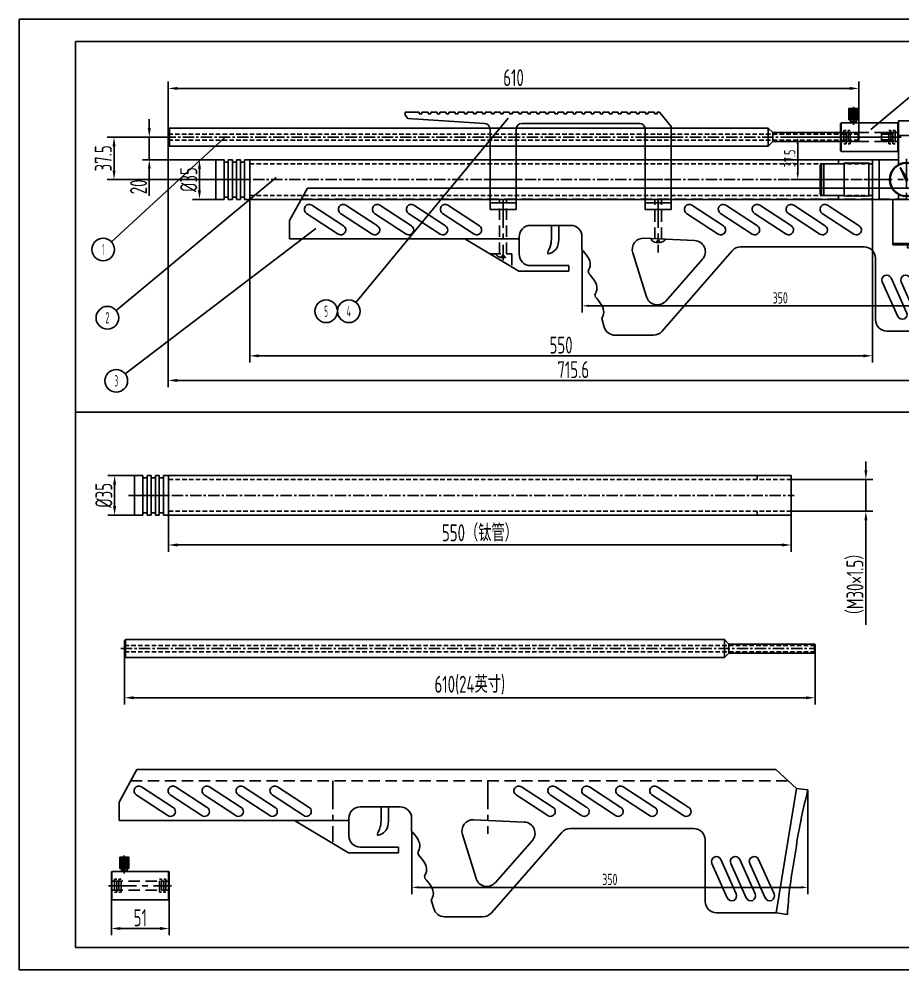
# Model space of a CAD drawing. Header units: millimetres. Extents: x 0 to 1188, y 0 to 840.
# Drawn here: x 0 to 781, y 0 to 840 of the extents above; entities that cross this region are included whole.
import ezdxf
from ezdxf.enums import TextEntityAlignment as Align

# ---------------------------------------------------------------- set-up
doc = ezdxf.new("R2010")
doc.units = ezdxf.units.MM
doc.header["$LTSCALE"] = 20
doc.linetypes.add('F', pattern=[0.75, 0.5, -0.25])
doc.linetypes.add('G', pattern=[2, 1.25, -0.25, 0.25, -0.25])
for name, color, linetype in [('01', 7, 'Continuous'), ('02', 1, 'Continuous'), ('04', 2, 'F'), ('05', 4, 'G'), ('08', 7, 'Continuous'), ('11', 3, 'G')]:
    doc.layers.add(name, color=color, linetype=linetype)
doc.styles.get("Standard").update_dxf_attribs({"font": 'isocp', "width": 0.707, "bigfont": 'intecad.shx'})
doc.dimstyles.new('INTE', dxfattribs={"dimscale": 2, "dimtxt": 7.5, "dimasz": 4, "dimexe": 3, "dimexo": 0, "dimgap": 1, "dimtad": 1, "dimdec": 1, "dimdsep": 46, "dimtxsty": 'Standard', "dimcen": 0, "dimclrd": 1, "dimclre": 1, "dimclrt": 3, "dimaunit": 1, "dimadec": 0, "dimazin": 0, "dimtfac": 1, "dimtdec": 1, "dimtmove": 0, "dimatfit": 0, "dimfxl": 1, "dimtfillclr": 3, "dimarcsym": 0})

# ---------------------------------------------------------------- blocks, each defined once
blk = doc.blocks.new('*U3')
at = {"layer": '01'}
for points in [[(584, 410), (25, 410)], [(25, 410), (25, 10)], [(25, 10), (584, 10)]]:
    blk.add_lwpolyline(points, dxfattribs=at)
at = {"layer": '02'}
for points in [[(594, 420), (0, 420)], [(0, 420), (0, 0)], [(0, 0), (594, 0)]]:
    blk.add_lwpolyline(points, dxfattribs=at)
blk = doc.blocks.new('*U7')
at = {"layer": '01'}
for p, q in [((0, 0), (-1, -1)), ((0, 0), (0, -16)), ((-1, -1), (-1, -15)), ((0, -16), (-1, -15))]:
    blk.add_line(p, q, dxfattribs=at)
blk = doc.blocks.new('*U8')
at = {"layer": '01'}
for p, q in [((0, 0), (0, -8)), ((0, 0), (0.5, -0.5)), ((0, -8), (0.5, -7.5)), ((0.5, -0.5), (0.5, -7.5))]:
    blk.add_line(p, q, dxfattribs=at)
blk = doc.blocks.new('A$C62022ABA')
at = {"ltscale": 0.4}
for p, q in [((4.2, 16), (533.2, 16)), ((4.2, 0), (533.2, 0))]:
    blk.add_line(p, q, dxfattribs=at)
for p, q in [((533.2, 0), (533.2, 16)), ((533.2, 16), (537.2, 12)), ((612.7, 12), (537.2, 12)), ((537.2, 12), (537.2, 4)), ((533.2, 0), (537.2, 4)), ((612.7, 4), (537.2, 4))]:
    blk.add_line(p, q)
at = {"layer": '04', "color": 2, "linetype": 'F', "ltscale": 0.4}
for p, q in [((3.2, 10.75), (613.2, 10.75)), ((3.2, 5.25), (613.2, 5.25))]:
    blk.add_line(p, q, dxfattribs=at)
at = {"layer": '05', "color": 4, "linetype": 'G', "ltscale": 0.4}
blk.add_line((0, 8), (613.2, 8), dxfattribs=at)
for name, p in [('*U7', (4.2, 16)), ('*U8', (612.7, 12))]:
    blk.add_blockref(name, p)
blk = doc.blocks.new('*U13')
at = {"layer": '01'}
for p, q in [((0, 0), (-0.5, -0.5)), ((0, 0), (0, -25.2)), ((-0.5, -0.5), (-0.5, -24.7)), ((0, -25.2), (-0.5, -24.7))]:
    blk.add_line(p, q, dxfattribs=at)
blk = doc.blocks.new('*U14')
at = {"layer": '01'}
for p, q in [((0, 0), (0, -25.2)), ((0, 0), (0.5, -0.5)), ((0.5, -0.5), (0.5, -24.7)), ((0, -25.2), (0.5, -24.7))]:
    blk.add_line(p, q, dxfattribs=at)
blk = doc.blocks.new('A$C785204DF')
h = blk.add_hatch()
h.set_pattern_fill('NET3', color=256, scale=0.5, angle=6.75318, style=0)
h.set_pattern_definition([(6.75318, (-895.5212, -859.2463), (-0.1866781, 1.5764858), []), (66.75318, (-895.5212, -859.2463), (-1.4586158, 0.626575), []), (126.75318, (-895.5212, -859.2463), (-1.2719377, -0.9499109), [])])
h.paths.add_polyline_path([(14.03, 37.84), (10.03, 37.84), (10.03, 27.84), (14.03, 27.84)])
h.paths.add_polyline_path([(14.03, 27.84), (18.03, 27.84), (18.03, 37.84), (14.03, 37.84)])
for p, q in [((10.03, 27.84), (10.03, 37.84)), ((10.03, 37.84), (18.03, 37.84)), ((18.03, 27.84), (18.03, 37.84)), ((10.03, 27.84), (18.03, 27.84)), ((11.53, 25.2), (11.53, 27.84)), ((11.53, 26.52), (16.53, 26.15)), ((11.53, 25.77), (16.53, 26.14)), ((11.53, 25.77), (16.53, 25.4)), ((13.95, 25.2), (16.53, 25.39)), ((16.53, 25.2), (16.53, 27.84)), ((53.19, 25.2), (3.19, 25.2)), ((53.19, 0), (3.19, 0))]:
    blk.add_line(p, q)
at = {"layer": '04', "color": 2, "linetype": 'F'}
for p, q in [((7.44, 18.42), (5.55, 18.42)), ((5.55, 18.42), (5.55, 6.78)), ((7.44, 6.78), (7.44, 18.42)), ((11.22, 18.42), (9.33, 18.42)), ((9.33, 18.42), (9.33, 6.78)), ((11.22, 6.78), (11.22, 18.42)), ((45.15, 6.78), (45.15, 18.42)), ((45.15, 18.42), (47.04, 18.42)), ((47.04, 18.42), (47.04, 6.78)), ((48.93, 6.78), (48.93, 18.42)), ((48.93, 18.42), (50.82, 18.42)), ((50.82, 18.42), (50.82, 6.78)), ((2.69, 16.6), (53.69, 16.6)), ((2.69, 8.6), (53.69, 8.6)), ((7.44, 6.78), (5.55, 6.78)), ((11.22, 6.78), (9.33, 6.78)), ((45.15, 6.78), (47.04, 6.78)), ((48.93, 6.78), (50.82, 6.78))]:
    blk.add_line(p, q, dxfattribs=at)
at = {"layer": '05', "color": 4, "linetype": 'G'}
for p, q in [((14.03, 23.36), (14.03, 39.31)), ((0, 12.6), (55.86, 12.6))]:
    blk.add_line(p, q, dxfattribs=at)
for name, p in [('*U13', (3.19, 25.2)), ('*U14', (53.19, 25.2))]:
    blk.add_blockref(name, p)
blk = doc.blocks.new('*D20')
at = {"layer": '08', "color": 1, "lineweight": -2}
for p, q in [((131.83, 728.67), (131.83, 514.77)), ((847.41, 672.68), (847.41, 514.77)), ((139.83, 520.77), (839.41, 520.77))]:
    blk.add_line(p, q, dxfattribs=at)
at = {"layer": '08', "color": 1}
for points in [[(139.83, 522.1), (139.83, 519.43), (131.83, 520.77)], [(839.41, 522.1), (839.41, 519.43), (847.41, 520.77)]]:
    blk.add_solid(points, dxfattribs=at)
at = {"layer": 'Defpoints', "color": 0}
for p in [(131.83, 728.67), (847.41, 672.68), (847.41, 520.77)]:
    blk.add_point(p, dxfattribs=at)
at = {"layer": '08', "color": 3, "insert": (489.62, 530.27), "char_height": 15, "attachment_point": 5}
blk.add_mtext('715.6', dxfattribs=at)
blk = doc.blocks.new('*D21')
at = {"layer": '08', "color": 1, "lineweight": -2}
for p, q in [((109.1, 735.67), (77.95, 735.67)), ((83.95, 727.67), (83.95, 706.17)), ((168.54, 698.17), (77.95, 698.17))]:
    blk.add_line(p, q, dxfattribs=at)
at = {"layer": '08', "color": 1}
for points in [[(82.62, 727.67), (85.28, 727.67), (83.95, 735.67)], [(82.62, 706.17), (85.28, 706.17), (83.95, 698.17)]]:
    blk.add_solid(points, dxfattribs=at)
at = {"layer": 'Defpoints', "color": 0}
for p in [(109.1, 735.67), (83.95, 698.17), (168.54, 698.17)]:
    blk.add_point(p, dxfattribs=at)
at = {"layer": '08', "color": 3, "insert": (74.45, 716.92), "char_height": 15, "attachment_point": 5, "rotation": 90}
blk.add_mtext('37.5', dxfattribs=at)
blk = doc.blocks.new('*D22')
at = {"layer": '08', "color": 1, "lineweight": -2}
for p, q in [((203.83, 680.67), (203.83, 536.49)), ((753.83, 680.67), (753.83, 536.49)), ((211.83, 542.49), (745.83, 542.49))]:
    blk.add_line(p, q, dxfattribs=at)
at = {"layer": '08', "color": 1}
for points in [[(211.83, 543.82), (211.83, 541.15), (203.83, 542.49)], [(745.83, 543.82), (745.83, 541.15), (753.83, 542.49)]]:
    blk.add_solid(points, dxfattribs=at)
at = {"layer": 'Defpoints', "color": 0}
for p in [(203.83, 680.67), (753.83, 680.67), (753.83, 542.49)]:
    blk.add_point(p, dxfattribs=at)
at = {"layer": '08', "color": 3, "insert": (478.83, 551.99), "char_height": 15, "attachment_point": 5}
blk.add_mtext('550', dxfattribs=at)
blk = doc.blocks.new('*D23')
at = {"layer": '08', "color": 1, "lineweight": -2}
for p, q in [((173.83, 715.67), (153.4, 715.67)), ((159.4, 707.67), (159.4, 688.67)), ((173.83, 680.67), (153.4, 680.67))]:
    blk.add_line(p, q, dxfattribs=at)
at = {"layer": '08', "color": 1}
for points in [[(158.07, 707.67), (160.73, 707.67), (159.4, 715.67)], [(158.07, 688.67), (160.73, 688.67), (159.4, 680.67)]]:
    blk.add_solid(points, dxfattribs=at)
at = {"layer": 'Defpoints', "color": 0}
for p in [(173.83, 715.67), (159.4, 680.67), (173.83, 680.67)]:
    blk.add_point(p, dxfattribs=at)
at = {"layer": '08', "color": 3, "insert": (149.9, 698.17), "char_height": 15, "attachment_point": 5, "rotation": 90}
blk.add_mtext('%%C35', dxfattribs=at)
blk = doc.blocks.new('*D24')
at = {"layer": '08', "color": 1, "lineweight": -2}
for p, q in [((131.83, 737.17), (131.83, 784.69)), ((741.83, 733.67), (741.83, 784.69)), ((139.83, 778.69), (733.83, 778.69))]:
    blk.add_line(p, q, dxfattribs=at)
at = {"layer": '08', "color": 1}
for points in [[(139.83, 780.02), (139.83, 777.36), (131.83, 778.69)], [(733.83, 780.02), (733.83, 777.36), (741.83, 778.69)]]:
    blk.add_solid(points, dxfattribs=at)
at = {"layer": 'Defpoints', "color": 0}
for p in [(741.83, 778.69), (131.83, 737.17), (741.83, 733.67)]:
    blk.add_point(p, dxfattribs=at)
at = {"layer": '08', "color": 3, "insert": (436.83, 788.19), "char_height": 15, "attachment_point": 5}
blk.add_mtext('610', dxfattribs=at)
blk = doc.blocks.new('*D25')
at = {"layer": '08', "color": 7, "lineweight": -2}
for p, q in [((945, 473.38), (945, 381.37)), ((595.09, 436.83), (595.09, 381.37)), ((601.09, 387.37), (939, 387.37))]:
    blk.add_line(p, q, dxfattribs=at)
at = {"layer": '08', "color": 7}
for points in [[(601.09, 388.37), (601.09, 386.37), (595.09, 387.37)], [(939, 388.37), (939, 386.37), (945, 387.37)]]:
    blk.add_solid(points, dxfattribs=at)
at = {"layer": 'Defpoints', "color": 0}
for p in [(945, 473.38), (595.09, 436.83), (945, 387.37)]:
    blk.add_point(p, dxfattribs=at)
at = {"layer": '08', "color": 7, "insert": (770.04, 394.37), "char_height": 10, "attachment_point": 5}
blk.add_mtext('350', dxfattribs=at)
blk = doc.blocks.new('*D35')
at = {"layer": '08', "color": 1, "lineweight": -2}
for p, q in [((115.1, 743.67), (115.1, 751.67)), ((128.63, 735.67), (109.1, 735.67)), ((115.1, 735.67), (115.1, 715.67)), ((153.4, 715.67), (109.1, 715.67)), ((115.1, 707.67), (115.1, 683.73))]:
    blk.add_line(p, q, dxfattribs=at)
at = {"layer": '08', "color": 1}
for points in [[(113.77, 743.67), (116.43, 743.67), (115.1, 735.67)], [(113.77, 707.67), (116.43, 707.67), (115.1, 715.67)]]:
    blk.add_solid(points, dxfattribs=at)
at = {"layer": 'Defpoints', "color": 0}
for p in [(128.63, 735.67), (115.1, 715.67), (153.4, 715.67)]:
    blk.add_point(p, dxfattribs=at)
at = {"layer": '08', "color": 3, "insert": (105.6, 691.7), "char_height": 15, "attachment_point": 5, "rotation": 90}
blk.add_mtext('20', dxfattribs=at)
blk = doc.blocks.new('A$C361802EB')
for p, q in [((12.31, 86), (0, 86)), ((0, 86), (0, 83.5)), ((12.31, 84.7), (12.31, 86)), ((14.74, 84.7), (12.31, 84.7)), ((20.31, 86), (14.74, 86)), ((14.74, 86), (14.74, 84.7)), ((20.31, 86), (20.31, 84.7)), ((20.31, 84.7), (22.74, 84.7)), ((28.31, 86), (22.74, 86)), ((22.74, 86), (28.31, 86)), ((22.74, 84.7), (22.74, 86)), ((28.31, 86), (28.31, 84.7)), ((28.31, 84.7), (30.74, 84.7)), ((36.31, 86), (30.74, 86)), ((30.74, 86), (36.31, 86)), ((30.74, 84.7), (30.74, 86)), ((36.31, 86), (36.31, 84.7)), ((36.31, 84.7), (38.74, 84.7)), ((44.31, 86), (38.74, 86)), ((38.74, 84.7), (38.74, 86)), ((44.31, 84.7), (44.31, 86)), ((46.74, 84.7), (44.31, 84.7)), ((52.31, 86), (46.74, 86)), ((46.74, 86), (46.74, 84.7)), ((52.31, 84.7), (52.31, 86)), ((54.74, 84.7), (52.31, 84.7)), ((60.31, 86), (54.74, 86)), ((54.74, 86), (54.74, 84.7)), ((60.31, 84.7), (60.31, 86)), ((62.74, 84.7), (60.31, 84.7)), ((68.31, 86), (62.74, 86)), ((62.74, 86), (62.74, 84.7)), ((68.31, 84.7), (68.31, 86)), ((70.74, 84.7), (68.31, 84.7)), ((76.31, 86), (70.74, 86)), ((70.74, 86), (70.74, 84.7)), ((76.31, 84.7), (76.31, 86)), ((78.74, 84.7), (76.31, 84.7)), ((84.31, 86), (78.74, 86)), ((78.74, 86), (78.74, 84.7)), ((84.31, 84.7), (84.31, 86)), ((86.74, 84.7), (84.31, 84.7)), ((92.31, 86), (86.74, 86)), ((86.74, 86), (86.74, 84.7)), ((92.31, 84.7), (92.31, 86)), ((94.74, 84.7), (92.31, 84.7)), ((100.31, 86), (94.74, 86)), ((94.74, 86), (94.74, 84.7)), ((100.31, 84.7), (100.31, 86)), ((102.74, 84.7), (100.31, 84.7)), ((108.31, 86), (102.74, 86)), ((102.74, 86), (102.74, 84.7)), ((108.31, 84.7), (108.31, 86)), ((110.74, 84.7), (108.31, 84.7)), ((116.31, 86), (110.74, 86)), ((110.74, 86), (110.74, 84.7)), ((116.31, 84.7), (116.31, 86)), ((118.74, 84.7), (116.31, 84.7)), ((124.31, 86), (118.74, 86)), ((118.74, 86), (118.74, 84.7)), ((124.31, 84.7), (124.31, 86)), ((126.74, 84.7), (124.31, 84.7)), ((132.31, 86), (126.74, 86)), ((126.74, 86), (126.74, 84.7)), ((132.31, 84.7), (132.31, 86)), ((134.74, 84.7), (132.31, 84.7)), ((140.31, 86), (134.74, 86)), ((134.74, 86), (134.74, 84.7)), ((140.31, 84.7), (140.31, 86)), ((142.74, 84.7), (140.31, 84.7)), ((148.31, 86), (142.74, 86)), ((142.74, 86), (142.74, 84.7)), ((148.31, 84.7), (148.31, 86)), ((150.74, 84.7), (148.31, 84.7)), ((156.31, 86), (150.74, 86)), ((150.74, 86), (150.74, 84.7)), ((156.31, 84.7), (156.31, 86)), ((158.74, 84.7), (156.31, 84.7)), ((164.31, 86), (158.74, 86)), ((158.74, 86), (158.74, 84.7)), ((164.31, 84.7), (164.31, 86)), ((166.74, 84.7), (164.31, 84.7)), ((172.31, 86), (166.74, 86)), ((166.74, 86), (166.74, 84.7)), ((172.31, 84.7), (172.31, 86)), ((174.74, 84.7), (172.31, 84.7)), ((180.31, 86), (174.74, 86)), ((174.74, 86), (174.74, 84.7)), ((180.31, 84.7), (180.31, 86)), ((182.74, 84.7), (180.31, 84.7)), ((188.31, 86), (182.74, 86)), ((182.74, 86), (182.74, 84.7)), ((188.31, 84.7), (188.31, 86)), ((190.74, 84.7), (188.31, 84.7)), ((196.31, 86), (190.74, 86)), ((190.74, 86), (190.74, 84.7)), ((196.31, 84.7), (196.31, 86)), ((198.74, 84.7), (196.31, 84.7)), ((204.31, 86), (198.74, 86)), ((198.74, 86), (198.74, 84.7)), ((204.31, 84.7), (204.31, 86)), ((206.74, 84.7), (204.31, 84.7)), ((212.31, 86), (206.74, 86)), ((206.74, 86), (206.74, 84.7)), ((212.31, 84.7), (212.31, 86)), ((214.74, 84.7), (212.31, 84.7)), ((220.31, 86), (214.74, 86)), ((214.74, 86), (214.74, 84.7)), ((220.31, 84.7), (220.31, 86)), ((222.74, 84.7), (220.31, 84.7)), ((224.56, 86), (222.74, 86)), ((222.74, 86), (222.74, 84.7)), ((224.56, 86), (235, 73.38)), ((0, 83.5), (2.47, 80.59)), ((70, 76), (2.47, 80.59)), ((207, 76), (103, 76)), ((75, 71), (75, 0)), ((98, 71), (98, 0)), ((212, 71), (212, 0)), ((235, 73.38), (235, 0))]:
    blk.add_line(p, q)
at = {"ltscale": 0.4}
for p, q in [((98, 6), (75, 6)), ((98, 0), (75, 0)), ((235, 6), (212, 6)), ((235, 0), (212, 0))]:
    blk.add_line(p, q, dxfattribs=at)
for centre, start, end in [((70, 71), 0, 90), ((103, 71), 90, 180), ((207, 71), 0, 90)]:
    blk.add_arc(centre, 5, start, end)
at = {"layer": '04', "color": 2, "linetype": 'F'}
for p, q in [((74.9, 72), (98.1, 72)), ((235, 72), (211.9, 72)), ((75, 56), (98, 56)), ((235, 56), (212, 56))]:
    blk.add_line(p, q, dxfattribs=at)
at = {"layer": '04', "color": 2, "linetype": 'F', "ltscale": 0.4}
for p, q in [((98, 44), (75, 44)), ((98, 9), (75, 9)), ((212, 9), (235, 9))]:
    blk.add_line(p, q, dxfattribs=at)
at = {"layer": '05', "color": 4, "linetype": 'G', "ltscale": 0.4}
for p, q in [((101.42, 64), (70.66, 64)), ((238.53, 64), (206.98, 64)), ((101.53, 26.5), (70.81, 26.5)), ((239.17, 26.5), (206.55, 26.5))]:
    blk.add_line(p, q, dxfattribs=at)
blk = doc.blocks.new('*U40')
at = {"layer": '01'}
for p, q in [((0, 0), (-1, -1)), ((0, 0), (0, -28)), ((-1, -1), (-1, -27)), ((0, -28), (-1, -27))]:
    blk.add_line(p, q, dxfattribs=at)
blk = doc.blocks.new('*D41')
at = {"layer": '08', "color": 7, "lineweight": -2}
for p, q in [((1096.55, 755.68), (1018.73, 755.68)), ((1024.73, 749.68), (1024.73, 724.18)), ((1043.13, 718.18), (1018.73, 718.18))]:
    blk.add_line(p, q, dxfattribs=at)
at = {"layer": '08', "color": 7}
for points in [[(1023.73, 749.68), (1025.73, 749.68), (1024.73, 755.68)], [(1023.73, 724.18), (1025.73, 724.18), (1024.73, 718.18)]]:
    blk.add_solid(points, dxfattribs=at)
at = {"layer": 'Defpoints', "color": 0}
for p in [(1096.55, 755.68), (1024.73, 718.18), (1043.13, 718.18)]:
    blk.add_point(p, dxfattribs=at)
at = {"layer": '08', "color": 7, "insert": (1017.73, 736.93), "char_height": 10, "attachment_point": 5, "rotation": 90}
blk.add_mtext('37.5', dxfattribs=at)
blk = doc.blocks.new('A$C12261FFB')
at = {"layer": '01', "color": 7, "linetype": 'Continuous'}
for p, q in [((12.63, 35), (5.29, 35)), ((5.29, 35), (5.29, 0)), ((12.63, 0), (12.63, 35)), ((19.98, 35), (16.3, 35)), ((16.3, 0), (16.3, 35)), ((19.98, 0), (19.98, 35)), ((27.01, 35), (23.65, 35)), ((23.65, 0), (23.65, 35)), ((27.01, 0), (27.01, 35)), ((35.29, 35), (30.68, 35)), ((30.68, 0), (30.68, 35)), ((16.3, 33.01), (12.63, 33.01)), ((23.65, 33.01), (19.98, 33.01)), ((30.68, 33.01), (27.01, 33.01)), ((16.3, 1.99), (12.63, 1.99)), ((23.65, 1.99), (19.98, 1.99)), ((30.68, 1.99), (27.01, 1.99)), ((12.63, 0), (5.29, 0)), ((19.98, 0), (16.3, 0)), ((27.01, 0), (23.65, 0)), ((35.29, 0), (30.68, 0))]:
    blk.add_line(p, q, dxfattribs=at)
at = {"layer": '05', "color": 4, "linetype": 'G'}
blk.add_line((0, 17.5), (41.53, 17.5), dxfattribs=at)
blk = doc.blocks.new('A$C19230519')
at = {"layer": '01'}
blk.add_line((35.29, 35), (35.29, 0), dxfattribs=at)
blk.add_blockref('A$C12261FFB', (0, 0), dxfattribs=at)
blk = doc.blocks.new('A$C1B875900')
at = {"ltscale": 0.4}
for p, q in [((35.29, 35), (585.29, 35)), ((35.29, 0), (585.29, 0))]:
    blk.add_line(p, q, dxfattribs=at)
for p, q in [((35.29, 35), (35.29, 0)), ((585.29, 35), (585.29, 0))]:
    blk.add_line(p, q)
at = {"layer": '04', "color": 2, "linetype": 'F'}
for p, q in [((555.29, 35), (555.29, 31.5)), ((555.29, 3.5), (555.29, 0))]:
    blk.add_line(p, q, dxfattribs=at)
at = {"layer": '04', "color": 2, "linetype": 'F', "ltscale": 0.4}
for p, q in [((35.29, 31.5), (585.29, 31.5)), ((35.29, 3.5), (585.29, 3.5))]:
    blk.add_line(p, q, dxfattribs=at)
at = {"layer": '05', "color": 4, "linetype": 'G', "ltscale": 0.4}
blk.add_line((22.22, 17.5), (587.97, 17.5), dxfattribs=at)
at = {"layer": '01'}
blk.add_blockref('A$C19230519', (0, 0), dxfattribs=at)
blk = doc.blocks.new('*D50')
at = {"layer": '08', "color": 1, "lineweight": -2}
for p, q in [((703.18, 280.39), (703.18, 234.45)), ((93.18, 276.89), (93.18, 234.45)), ((101.18, 240.45), (695.18, 240.45))]:
    blk.add_line(p, q, dxfattribs=at)
at = {"layer": '08', "color": 1}
for points in [[(101.18, 241.78), (101.18, 239.11), (93.18, 240.45)], [(695.18, 241.78), (695.18, 239.11), (703.18, 240.45)]]:
    blk.add_solid(points, dxfattribs=at)
at = {"layer": 'Defpoints', "color": 0}
for p in [(703.18, 280.39), (93.18, 276.89), (703.18, 240.45)]:
    blk.add_point(p, dxfattribs=at)
at = {"layer": '08', "color": 3, "insert": (398.18, 251.64), "char_height": 15, "attachment_point": 5}
blk.add_mtext('610(24英寸)', dxfattribs=at)
blk = doc.blocks.new('*D51')
at = {"layer": '08', "color": 1, "lineweight": -2}
for p, q in [((132.13, 401.76), (132.13, 369.42)), ((682.13, 401.76), (682.13, 369.42)), ((140.13, 375.42), (674.13, 375.42))]:
    blk.add_line(p, q, dxfattribs=at)
at = {"layer": '08', "color": 1}
for points in [[(140.13, 376.75), (140.13, 374.09), (132.13, 375.42)], [(674.13, 376.75), (674.13, 374.09), (682.13, 375.42)]]:
    blk.add_solid(points, dxfattribs=at)
at = {"layer": 'Defpoints', "color": 0}
for p in [(132.13, 401.76), (682.13, 401.76), (682.13, 375.42)]:
    blk.add_point(p, dxfattribs=at)
at = {"layer": '08', "color": 3, "insert": (407.13, 386.03), "char_height": 15, "attachment_point": 5}
blk.add_mtext('550（钛管）', dxfattribs=at)
blk = doc.blocks.new('*D52')
at = {"layer": '08', "color": 1, "lineweight": -2}
for p, q in [((748.12, 441.26), (748.12, 449.26)), ((682.13, 433.26), (754.12, 433.26)), ((748.12, 433.26), (748.12, 405.26)), ((682.13, 405.26), (754.12, 405.26)), ((748.12, 397.26), (748.12, 304.74))]:
    blk.add_line(p, q, dxfattribs=at)
at = {"layer": '08', "color": 1}
for points in [[(746.79, 441.26), (749.45, 441.26), (748.12, 433.26)], [(746.79, 397.26), (749.45, 397.26), (748.12, 405.26)]]:
    blk.add_solid(points, dxfattribs=at)
at = {"layer": 'Defpoints', "color": 0}
for p in [(682.13, 433.26), (682.13, 405.26), (748.12, 405.26)]:
    blk.add_point(p, dxfattribs=at)
at = {"layer": '08', "color": 3, "insert": (738.62, 340.57), "char_height": 15, "attachment_point": 5, "rotation": 90}
blk.add_mtext('（M30×1.5）', dxfattribs=at)
blk = doc.blocks.new('*D54')
at = {"layer": '08', "color": 1, "lineweight": -2}
for p, q in [((81.62, 62.37), (81.62, 30.63)), ((132.62, 62.37), (132.62, 30.63)), ((89.62, 36.63), (124.62, 36.63))]:
    blk.add_line(p, q, dxfattribs=at)
at = {"layer": '08', "color": 1}
for points in [[(89.62, 37.96), (89.62, 35.3), (81.62, 36.63)], [(124.62, 37.96), (124.62, 35.3), (132.62, 36.63)]]:
    blk.add_solid(points, dxfattribs=at)
at = {"layer": 'Defpoints', "color": 0}
for p in [(81.62, 62.37), (132.62, 62.37), (132.62, 36.63)]:
    blk.add_point(p, dxfattribs=at)
at = {"layer": '08', "color": 3, "insert": (107.12, 46.13), "char_height": 15, "attachment_point": 5}
blk.add_mtext('51', dxfattribs=at)
blk = doc.blocks.new('*D55')
at = {"layer": '08', "color": 1, "lineweight": -2}
for p, q in [((102.13, 436.76), (78.41, 436.76)), ((84.41, 428.76), (84.41, 409.76)), ((102.13, 401.76), (78.41, 401.76))]:
    blk.add_line(p, q, dxfattribs=at)
at = {"layer": '08', "color": 1}
for points in [[(83.07, 428.76), (85.74, 428.76), (84.41, 436.76)], [(83.07, 409.76), (85.74, 409.76), (84.41, 401.76)]]:
    blk.add_solid(points, dxfattribs=at)
at = {"layer": 'Defpoints', "color": 0}
for p in [(102.13, 436.76), (84.41, 401.76), (102.13, 401.76)]:
    blk.add_point(p, dxfattribs=at)
at = {"layer": '08', "color": 3, "insert": (74.91, 419.26), "char_height": 15, "attachment_point": 5, "rotation": 90}
blk.add_mtext('%%C35', dxfattribs=at)
blk = doc.blocks.new('A$C34E03C47')
for p, q in [((15.65, 129.99), (0, 101.27)), ((580, 129.99), (15.65, 129.99)), ((580, 129.99), (598.14, 113.21)), ((19.74, 114.85), (47.67, 96.6)), ((49.74, 114.85), (77.67, 96.6)), ((79.74, 114.85), (107.67, 96.6)), ((109.74, 114.85), (137.67, 96.6)), ((139.74, 114.85), (167.67, 96.6)), ((355.28, 114.85), (383.2, 96.6)), ((385.28, 114.85), (413.2, 96.6)), ((415.28, 114.85), (443.2, 96.6)), ((445.28, 114.85), (473.2, 96.6)), ((475.28, 114.85), (503.2, 96.6)), ((598.14, 113.21), (580.36, 3.55)), ((598.14, 113.21), (608.34, 112)), ((0, 101.27), (0, 85.03)), ((42.95, 89.39), (15.03, 107.64)), ((72.95, 89.39), (45.03, 107.64)), ((102.95, 89.39), (75.03, 107.64)), ((132.95, 89.39), (105.03, 107.64)), ((162.95, 89.39), (135.03, 107.64)), ((378.49, 89.39), (350.57, 107.64)), ((408.49, 89.39), (380.57, 107.64)), ((438.49, 89.39), (410.57, 107.64)), ((468.49, 89.39), (440.57, 107.64)), ((498.49, 89.39), (470.57, 107.64)), ((212.8, 97.04), (248.25, 97.04)), ((231.23, 97.04), (231.23, 85.12)), ((202.8, 85.03), (0, 85.03)), ((202.61, 56.5), (154.86, 85.03)), ((202.8, 71.5), (202.8, 87.04)), ((258.25, 87.04), (258.25, 76.09)), ((357.74, 83.67), (313.12, 85.75)), ((258.25, 76.09), (258.43, 75.44)), ((507.59, 77.98), (398.38, 77.98)), ((315.24, 33.87), (303.1, 72.79)), ((390.84, 74.55), (328.78, 3.43)), ((517.59, 13.55), (517.59, 67.98)), ((246.75, 61.5), (212.8, 61.5)), ((246.75, 61.5), (246.75, 56.5)), ((364.77, 67.07), (332.28, 30.23)), ((246.75, 56.5), (202.61, 56.5)), ((263.75, 56.72), (264.36, 54.59)), ((531.33, 50.64), (545.02, 20.21)), ((548.07, 50.64), (561.76, 20.21)), ((564.81, 50.64), (578.5, 20.21)), ((537.16, 16.68), (523.48, 47.1)), ((553.9, 16.68), (540.22, 47.1)), ((570.64, 16.68), (556.95, 47.1)), ((269.68, 35.86), (270.32, 33.59)), ((275.64, 14.87), (277.8, 7.27)), ((287.42, 0), (321.25, 0)), ((580.36, 3.55), (527.59, 3.55)), ((580.36, 3.55), (590.24, 1.95))]:
    blk.add_line(p, q)
for centre, radius, start, end in [((17.39, 111.24), 4.31, 56.83299, 236.83299), ((47.39, 111.24), 4.31, 56.83299, 236.83299), ((77.39, 111.24), 4.31, 56.83299, 236.83299), ((107.39, 111.24), 4.31, 56.83299, 236.83299), ((137.39, 111.24), 4.31, 56.83299, 236.83299), ((352.92, 111.24), 4.31, 56.83299, 236.83299), ((382.92, 111.24), 4.31, 56.83299, 236.83299), ((412.92, 111.24), 4.31, 56.83299, 236.83299), ((442.92, 111.24), 4.31, 56.83299, 236.83299), ((472.92, 111.24), 4.31, 56.83299, 236.83299), ((45.31, 92.99), 4.31, 236.83299, 56.83299), ((75.31, 92.99), 4.31, 236.83299, 56.83299), ((105.31, 92.99), 4.31, 236.83299, 56.83299), ((135.31, 92.99), 4.31, 236.83299, 56.83299), ((165.31, 92.99), 4.31, 236.83299, 56.83299), ((212.8, 87.04), 10, 90, 180), ((248.25, 87.04), 10, 0, 90), ((380.85, 92.99), 4.31, 236.83299, 56.83299), ((410.85, 92.99), 4.31, 236.83299, 56.83299), ((440.85, 92.99), 4.31, 236.83299, 56.83299), ((470.85, 92.99), 4.31, 236.83299, 56.83299), ((500.85, 92.99), 4.31, 236.83299, 56.83299), ((312.65, 75.76), 10, 87.32857, 197.31659), ((357.27, 73.68), 10, 318.58858, 87.32857), ((398.38, 67.98), 10, 90, 138.89467), ((507.59, 67.98), 10, 0, 90), ((212.8, 71.5), 10, 180, 270), ((527.41, 48.87), 4.31, 24.22219, 204.22219), ((544.14, 48.87), 4.31, 24.22219, 204.22219), ((560.88, 48.87), 4.31, 24.22219, 204.22219), ((324.78, 36.84), 10, 197.31659, 318.58858), ((541.09, 18.45), 4.31, 204.22219, 24.22219), ((557.83, 18.45), 4.31, 204.22219, 24.22219), ((574.57, 18.45), 4.31, 204.22219, 24.22219), ((527.59, 13.55), 10, 180, 270), ((287.42, 10), 10, 195.85988, 270), ((321.25, 10), 10, 270, 318.89467)]:
    blk.add_arc(centre, radius, start, end)
blk.add_spline([(608.34, 112), (601.18, 80.46), (596.44, 51.73), (592.21, 24.31), (590.24, 1.95)], degree=3)
for points, knots in [([(231.23, 85.12), (231.18, 82.67), (231.11, 78.65), (226.02, 70.36), (236.25, 74.74), (238.13, 84.19), (238, 92.14), (237.72, 97.04)], [0, 0, 0, 0, 8.156606, 13.326864, 19.138426, 28.374614, 42.94727, 42.94727, 42.94727, 42.94727]), ([(258.43, 75.44), (259.63, 74.02), (267.35, 65.18), (265.64, 60.04), (263.75, 56.72)], [3.601724, 3.601724, 3.601724, 3.601724, 8.741288, 20.713618, 20.713618, 20.713618, 20.713618]), ([(264.36, 54.59), (265.55, 53.16), (273.27, 44.32), (271.56, 39.19), (269.68, 35.86)], [3.601724, 3.601724, 3.601724, 3.601724, 8.741288, 20.713618, 20.713618, 20.713618, 20.713618]), ([(270.32, 33.59), (271.52, 32.17), (279.23, 23.33), (277.52, 18.2), (275.64, 14.87)], [3.601724, 3.601724, 3.601724, 3.601724, 8.741288, 20.713618, 20.713618, 20.713618, 20.713618])]:
    blk.add_open_spline(points, degree=3, knots=knots)
at = {"layer": '05', "color": 4, "linetype": 'G'}
for p, q in [((188.54, 119.99), (188.54, 66.23)), ((325.54, 119.99), (325.54, 73.17))]:
    blk.add_line(p, q, dxfattribs=at)
at = {"layer": '08'}
dim = blk.add_linear_dim(base=(608.34, 25.99), p1=(258.43, 75.44), p2=(608.34, 112), dimstyle='INTE', dxfattribs=at)
dim.commit()
dim.dimension.update_dxf_attribs({"geometry": '*D25', "text_midpoint": (433.39, 32.99), "insert": (-336.66, -361.39)})
blk = doc.blocks.new('A$C01CB6752')
for p, q in [((100.42, 116.43), (100.42, 77.6)), ((100.42, 116.43), (122.5, 116.43)), ((122.5, 116.43), (135.42, 103.51)), ((85.42, 105.93), (85.42, 97.93)), ((85.42, 105.93), (100.42, 105.93)), ((100.42, 103.43), (135.42, 103.43)), ((135.42, 103.51), (135.42, 46.93)), ((85.42, 97.93), (100.42, 97.93)), ((34.42, 78.43), (34.42, 50.43)), ((52.42, 78.43), (52.93, 79.43)), ((52.42, 78.43), (52.42, 50.43)), ((53.44, 78.43), (52.93, 79.43)), ((53.44, 78.43), (53.95, 79.43)), ((54.45, 78.43), (53.95, 79.43)), ((54.45, 78.43), (54.96, 79.43)), ((55.47, 78.43), (54.96, 79.43)), ((55.47, 78.43), (55.98, 79.43)), ((56.48, 78.43), (55.98, 79.43)), ((56.48, 78.43), (56.99, 79.43)), ((57.5, 78.43), (56.99, 79.43)), ((57.5, 78.43), (58.01, 79.43)), ((58.51, 78.43), (58.01, 79.43)), ((58.51, 78.43), (59.02, 79.43)), ((59.53, 78.43), (59.02, 79.43)), ((59.53, 78.43), (60.04, 79.43)), ((60.54, 78.43), (60.04, 79.43)), ((60.54, 78.43), (61.05, 79.43)), ((61.56, 78.43), (61.05, 79.43)), ((61.56, 78.43), (62.07, 79.43)), ((62.57, 78.43), (62.07, 79.43)), ((62.57, 78.43), (63.08, 79.43)), ((63.59, 78.43), (63.08, 79.43)), ((63.59, 78.43), (64.1, 79.43)), ((64.6, 78.43), (64.1, 79.43)), ((64.6, 78.43), (65.11, 79.43)), ((65.62, 78.43), (65.11, 79.43)), ((65.62, 78.43), (66.13, 79.43)), ((66.63, 78.43), (66.13, 79.43)), ((66.63, 78.43), (67.14, 79.43)), ((67.65, 78.43), (67.14, 79.43)), ((67.65, 78.43), (68.16, 79.43)), ((68.66, 78.43), (68.16, 79.43)), ((68.66, 78.43), (69.17, 79.43)), ((69.68, 78.43), (69.17, 79.43)), ((69.68, 78.43), (70.19, 79.43)), ((70.69, 78.43), (70.19, 79.43)), ((70.69, 78.43), (71.2, 79.43)), ((71.71, 78.43), (71.2, 79.43)), ((71.71, 78.43), (72.22, 79.43)), ((72.72, 78.43), (72.22, 79.43)), ((72.72, 78.43), (73.23, 79.43)), ((73.74, 78.43), (73.23, 79.43)), ((73.74, 78.43), (74.25, 79.43)), ((74.42, 79.08), (74.25, 79.43)), ((74.42, 79.08), (74.42, 49.78)), ((77.42, 81.93), (77.42, 46.93)), ((77.42, 81.93), (100.42, 81.93)), ((83.42, 81.93), (83.42, 46.93)), ((106.59, 64.43), (101.92, 75.21)), ((101.92, 75.21), (108.04, 65.33)), ((101.92, 75.21), (106.72, 64.92)), ((101.92, 75.21), (107.68, 65.43)), ((107.13, 65.32), (101.92, 75.21)), ((52.42, 50.43), (52.93, 49.43)), ((53.44, 50.43), (52.93, 49.43)), ((53.44, 50.43), (53.95, 49.43)), ((54.45, 50.43), (53.95, 49.43)), ((54.45, 50.43), (54.96, 49.43)), ((55.47, 50.43), (54.96, 49.43)), ((55.47, 50.43), (55.98, 49.43)), ((56.48, 50.43), (55.98, 49.43)), ((56.48, 50.43), (56.99, 49.43)), ((57.5, 50.43), (56.99, 49.43)), ((57.5, 50.43), (58.01, 49.43)), ((58.51, 50.43), (58.01, 49.43)), ((58.51, 50.43), (59.02, 49.43)), ((59.53, 50.43), (59.02, 49.43)), ((59.53, 50.43), (60.04, 49.43)), ((60.54, 50.43), (60.04, 49.43)), ((60.54, 50.43), (61.05, 49.43)), ((61.56, 50.43), (61.05, 49.43)), ((61.56, 50.43), (62.07, 49.43)), ((62.57, 50.43), (62.07, 49.43)), ((62.57, 50.43), (63.08, 49.43)), ((63.59, 50.43), (63.08, 49.43)), ((63.59, 50.43), (64.1, 49.43)), ((64.6, 50.43), (64.1, 49.43)), ((64.6, 50.43), (65.11, 49.43)), ((65.62, 50.43), (65.11, 49.43)), ((65.62, 50.43), (66.13, 49.43)), ((66.63, 50.43), (66.13, 49.43)), ((66.63, 50.43), (67.14, 49.43)), ((67.65, 50.43), (67.14, 49.43)), ((67.65, 50.43), (68.16, 49.43)), ((68.66, 50.43), (68.16, 49.43)), ((68.66, 50.43), (69.17, 49.43)), ((69.68, 50.43), (69.17, 49.43)), ((69.68, 50.43), (70.19, 49.43)), ((70.69, 50.43), (70.19, 49.43)), ((70.69, 50.43), (71.2, 49.43)), ((71.71, 50.43), (71.2, 49.43)), ((71.71, 50.43), (72.22, 49.43)), ((72.72, 50.43), (72.22, 49.43)), ((72.72, 50.43), (73.23, 49.43)), ((73.74, 50.43), (73.23, 49.43)), ((73.74, 50.43), (74.25, 49.43)), ((100.42, 51.25), (100.42, 46.93)), ((74.42, 49.78), (74.25, 49.43)), ((77.42, 46.93), (135.42, 46.93)), ((95.42, 46.93), (95.42, 6.93)), ((130.42, 46.93), (130.42, 6.93)), ((95.42, 7.93), (130.42, 7.93)), ((95.42, 6.93), (130.42, 6.93)), ((108.39, 4.26), (108.39, 6.93)), ((108.39, 4.26), (112.92, 4.26)), ((110.66, 4.26), (110.66, 6.93)), ((117.46, 4.26), (112.92, 4.26)), ((115.19, 4.26), (115.19, 6.93)), ((117.46, 4.26), (117.46, 6.93))]:
    blk.add_line(p, q)
for radius in [15, 14.5, 1.01]:
    blk.add_circle((107.6, 64.43), radius)
at = {"layer": '01', "color": 7, "linetype": 'Continuous'}
for p, q in [((32.42, 78.43), (52.42, 78.43)), ((74.42, 78.43), (77.42, 78.43)), ((32.42, 50.43), (52.42, 50.43)), ((74.42, 50.43), (77.42, 50.43))]:
    blk.add_line(p, q, dxfattribs=at)
at = {"layer": '04', "color": 2, "linetype": 'F'}
for p, q in [((85.42, 104.43), (100.42, 104.43)), ((85.42, 99.43), (100.42, 99.43))]:
    blk.add_line(p, q, dxfattribs=at)
at = {"layer": '05', "color": 4, "linetype": 'G'}
for p, q in [((83.33, 101.93), (102.99, 101.93)), ((29.91, 64.43), (141.31, 64.43)), ((112.92, 48.12), (112.92, 0))]:
    blk.add_line(p, q, dxfattribs=at)
at = {"layer": '05'}
blk.add_line((107.6, 82.76), (107.6, 46.1), dxfattribs=at)
blk.add_blockref('*U40', (32.42, 78.43))
at = {"layer": '08'}
dim = blk.add_linear_dim(base=(11.5, 64.43), p1=(83.33, 101.93), p2=(29.91, 64.43), angle=90, dimstyle='INTE', override={"dimgap": 1, "dimdec": 1, "dimzin": 8, "dimpost": '<>', "dimtol": 0, "dimlim": 0, "dimtp": 0, "dimtm": 0, "dimtfac": 1}, dxfattribs=at)
dim.commit()
dim.dimension.update_dxf_attribs({"geometry": '*D41', "text_midpoint": (4.5, 83.18), "insert": (-1013.23, -653.76)})

msp = doc.modelspace()

# ---------------------------------------------------------------- linework, layer by layer
at = {"layer": '01', "color": 7, "linetype": 'Continuous'}
msp.add_ellipse((564.6, 645.85), major_axis=(-6.17, 0), ratio=0.549553, start_param=6.283185, end_param=9.424778, dxfattribs=at)
at = {"layer": '02'}
for p, q in [((752.56, 742.4), (792.03, 775.49)), ((432.19, 752.42), (297.66, 589.57)), ((182.23, 735.73), (81.73, 643.18)), ((227.11, 700.08), (85.76, 582.53)), ((262.17, 655), (93.89, 526.48))]:
    msp.add_line(p, q, dxfattribs=at)
at = {"layer": '02', "color": 1, "linetype": 'Continuous'}
msp.add_line((50, 492.65), (889.78, 492.65), dxfattribs=at)
at = {"layer": '02'}
for centre in [(74.37, 636.41), (271.29, 581.87), (291.29, 581.87), (78.07, 576.13), (85.95, 520.41)]:
    msp.add_circle(centre, 10, dxfattribs=at)
at = {"layer": '04', "color": 2, "linetype": 'F'}
for p, q in [((249, 680.92), (829.61, 680.92)), ((424.6, 632.67), (424.6, 680.67)), ((430.6, 632.67), (430.6, 680.67)), ((561.6, 645.85), (561.6, 680.92)), ((567.6, 645.85), (567.6, 680.92)), ((564.6, 644.83), (562.72, 642.62)), ((564.6, 644.83), (566.48, 642.62)), ((415.75, 632.67), (435.36, 632.67)), ((427.6, 631.65), (425.72, 629.44)), ((427.6, 631.65), (429.48, 629.44)), ((435.36, 632.67), (435.36, 620.96)), ((98.75, 166.98), (679.36, 166.98))]:
    msp.add_line(p, q, dxfattribs=at)
msp.add_ellipse((427.6, 632.67), major_axis=(-6.17, 0), ratio=0.549553, start_param=6.283185, end_param=9.424778, dxfattribs=at)

# ---------------------------------------------------------------- block references
at = {"xscale": 2, "yscale": 2, "zscale": 2}
msp.add_blockref('*U3', (0, 0), dxfattribs=at)
for name, p in [('A$C785204DF', (723.14, 723.07)), ('A$C62022ABA', (128.63, 727.67)), ('A$C34E03C47', (239.07, 560.68)), ('A$C62022ABA', (89.99, 275.89)), ('A$C34E03C47', (88.55, 46.99)), ('A$C785204DF', (78.93, 61.87))]:
    msp.add_blockref(name, p)
at = {"layer": '01'}
for name, p in [('A$C361802EB', (341.1, 671.67)), ('A$C01CB6752', (676.41, 633.74)), ('A$C1B875900', (168.54, 680.67)), ('A$C1B875900', (96.85, 401.76))]:
    msp.add_blockref(name, p, dxfattribs=at)

# ---------------------------------------------------------------- texts
at = {"layer": '11'}
for s, width, p, p2 in [('1', 0.404, (73.66, 631.41), (75.08, 631.41)), ('2', 0.562593, (76.35, 571.13), (79.78, 571.13)), ('5', 0.527686, (269.73, 576.87), (272.85, 576.87)), ('4', 0.543846, (289.52, 576.87), (293.06, 576.87)), ('3', 0.527686, (84.39, 515.41), (87.51, 515.41))]:
    msp.add_text(s, height=10, dxfattribs=dict(at, width=width)).set_placement(p, p2, align=Align.FIT)

# ---------------------------------------------------------------- dimensions: what is measured, and where the dimension line sits
at = {"layer": '08'}
for base, p1, p2, picture, middle in [((741.83, 778.69), (131.83, 737.17), (741.83, 733.67), '*D24', (436.83, 788.19)), ((847.41, 520.77), (131.83, 728.67), (847.41, 672.68), '*D20', (489.62, 530.27)), ((753.83, 542.49), (203.83, 680.67), (753.83, 680.67), '*D22', (478.83, 551.99))]:
    dim = msp.add_linear_dim(base=base, p1=p1, p2=p2, dimstyle='INTE', dxfattribs=at)
    dim.commit()
    dim.dimension.update_dxf_attribs({"geometry": picture, "text_midpoint": middle})
dim = msp.add_linear_dim(base=(115.1, 715.67), p1=(128.63, 735.67), p2=(153.4, 715.67), angle=90, dimstyle='INTE', dxfattribs=at)
dim.commit()
dim.dimension.update_dxf_attribs({"geometry": '*D35', "text_midpoint": (105.6, 691.7)})
for base, p1, p2, override, picture, middle in [((83.95, 698.17), (109.1, 735.67), (168.54, 698.17), {"dimgap": 1, "dimdec": 1, "dimzin": 8, "dimpost": '<>', "dimtol": 0, "dimlim": 0, "dimtp": 0, "dimtm": 0, "dimtfac": 1}, '*D21', (74.45, 716.92)), ((159.4, 680.67), (173.83, 715.67), (173.83, 680.67), {"dimgap": 1, "dimdec": 0, "dimzin": 8, "dimpost": '%%C<>', "dimtol": 0, "dimlim": 0, "dimtp": 0, "dimtm": 0, "dimtfac": 1}, '*D23', (149.9, 698.17)), ((84.41, 401.76), (102.13, 436.76), (102.13, 401.76), {"dimgap": 1, "dimdec": 1, "dimzin": 8, "dimpost": '%%C<>', "dimtol": 0, "dimlim": 0, "dimtp": 0, "dimtm": 0, "dimtfac": 1}, '*D55', (74.91, 419.26))]:
    dim = msp.add_linear_dim(base=base, p1=p1, p2=p2, angle=90, dimstyle='INTE', override=override, dxfattribs=at)
    dim.commit()
    dim.dimension.update_dxf_attribs({"geometry": picture, "text_midpoint": middle})
dim = msp.add_linear_dim(base=(748.12, 405.26), p1=(682.13, 433.26), p2=(682.13, 405.26), angle=90, text='（M30×1.5）', dimstyle='INTE', override={"dimgap": 1, "dimdec": 0, "dimzin": 8, "dimpost": '<>', "dimtol": 0, "dimlim": 0, "dimtp": 0, "dimtm": 0, "dimtfac": 1}, dxfattribs=at)
dim.commit()
dim.dimension.update_dxf_attribs({"geometry": '*D52', "text_midpoint": (748.12, 340.57), "dimtype": 160})
dim = msp.add_linear_dim(base=(682.13, 375.42), p1=(132.13, 401.76), p2=(682.13, 401.76), dimstyle='INTE', override={"dimgap": 1, "dimdec": 1, "dimzin": 8, "dimpost": '<>（钛管）', "dimtol": 0, "dimlim": 0, "dimtp": 0, "dimtm": 0, "dimtfac": 1}, dxfattribs=at)
dim.commit()
dim.dimension.update_dxf_attribs({"geometry": '*D51', "text_midpoint": (407.13, 386.03)})
dim = msp.add_linear_dim(base=(703.18, 240.45), p1=(93.18, 276.89), p2=(703.18, 280.39), dimstyle='INTE', override={"dimgap": 1, "dimdec": 0, "dimzin": 8, "dimpost": '<>(24英寸)', "dimtol": 0, "dimlim": 0, "dimtp": 0, "dimtm": 0, "dimtfac": 1}, dxfattribs=at)
dim.commit()
dim.dimension.update_dxf_attribs({"geometry": '*D50', "text_midpoint": (398.18, 240.45), "dimtype": 160})
dim = msp.add_linear_dim(base=(132.62, 36.63), p1=(81.62, 62.37), p2=(132.62, 62.37), dimstyle='INTE', dxfattribs=at)
dim.commit()
dim.dimension.update_dxf_attribs({"geometry": '*D54', "text_midpoint": (107.12, 36.63), "dimtype": 160})

doc.saveas('drawing.dxf')
